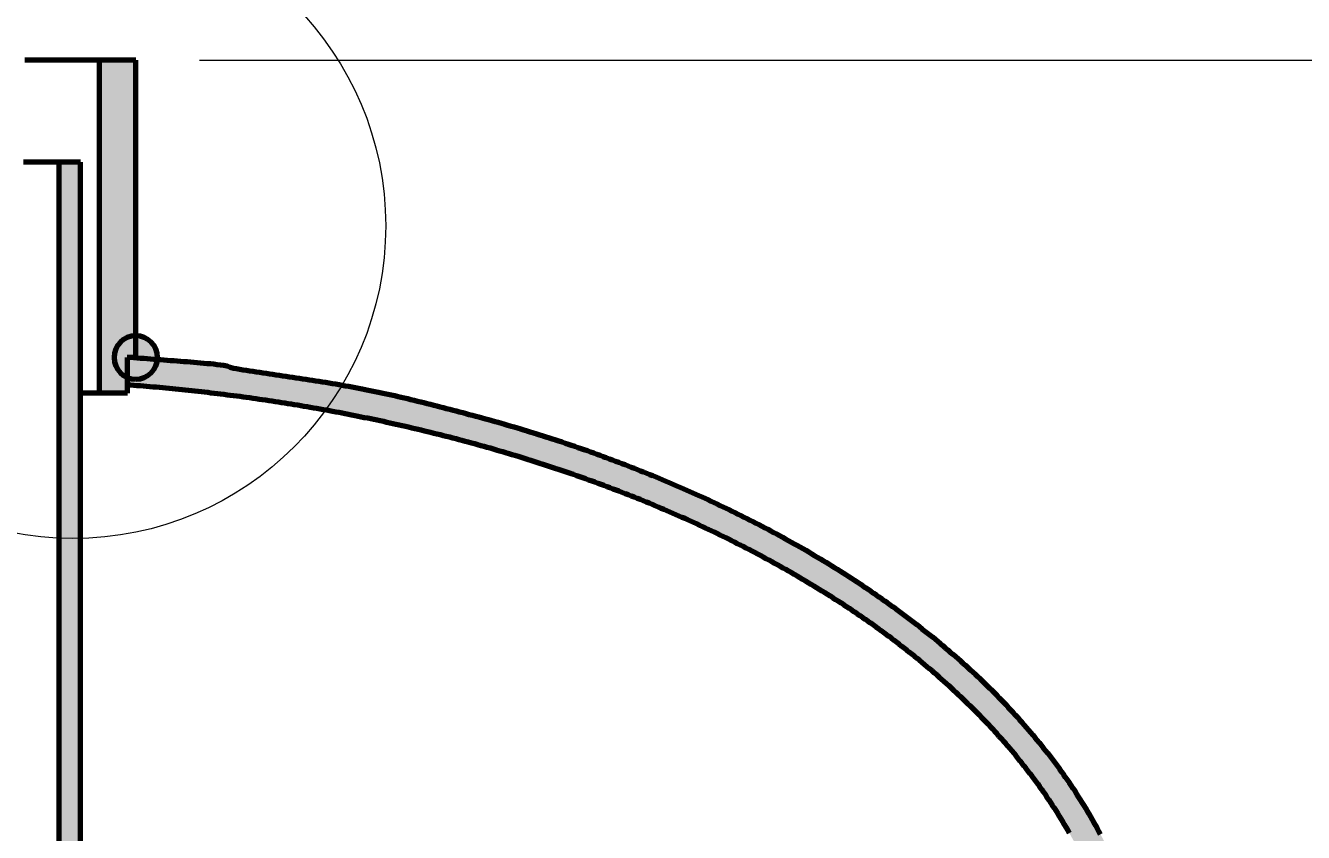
# Model space of a CAD drawing. Header units: millimetres. Extents: x 0 to 2208, y 0 to 420.
# Drawn here: x 591.11 to 621.2, y 258.94 to 277.95 of the extents above; entities that cross this region are included whole.
import ezdxf

# ---------------------------------------------------------------- set-up
doc = ezdxf.new("R2010")
doc.units = ezdxf.units.MM
for name, color, linetype, lineweight in [('01-VISIBLE', 7, 'CONTINUOUS', 70), ('04-COTA', 3, 'CONTINUOUS', 18), ('05-RAYADO', 8, 'CONTINUOUS', 18), ('08-FINA', 5, 'CONTINUOUS', 18)]:
    doc.layers.add(name, color=color, linetype=linetype, lineweight=lineweight)
doc.styles.add('ISO3098', font='isocpeur.ttf')
doc.dimstyles.new('FLAMA-IRAM', dxfattribs={"dimtxt": 3.5, "dimasz": 3.5, "dimexe": 2, "dimexo": 1.5, "dimgap": 1, "dimtad": 1, "dimdec": 1, "dimtxsty": 'ISO3098', "dimblk": 'IRAM_FLECHA', "dimblk1": 'IRAM_FLECHA', "dimblk2": 'IRAM_FLECHA', "dimcen": 2.5, "dimclrd": 256, "dimclre": 256, "dimclrt": 256, "dimazin": 3, "dimtfac": 1, "dimtmove": 0, "dimatfit": 3, "dimlwd": 18, "dimlwe": 18})

# ---------------------------------------------------------------- blocks, each defined once
blk = doc.blocks.new('IRAM_FLECHA')
blk.add_solid([(0, 0), (-1, 0.125), (-1, -0.125)])

msp = doc.modelspace()

# ---------------------------------------------------------------- hatches: boundary and pattern name
at = {"layer": '05-RAYADO'}
h = msp.add_hatch(color=7, dxfattribs=at)
h.dxf.hatch_style = 1
h.paths.add_polyline_path([(593.7, 270.135), (593.502, 270.135), (593.502, 269.294), (592.838, 269.294), (592.838, 277.135), (593.7, 277.135)])
h = msp.add_hatch(color=7, dxfattribs=at)
h.dxf.hatch_style = 1
h.paths.add_polyline_path([(591.9, 274.735), (592.4, 274.735), (592.4, 142.505), (591.9, 142.505)])
h = msp.add_hatch(color=7, dxfattribs=at)
h.dxf.hatch_style = 1
h.paths.add_polyline_path([(594.212, 270.135), (594.21, 270.095), (594.206, 270.055), (594.198, 270.016), (594.187, 269.977), (594.173, 269.939), (594.156, 269.903), (594.137, 269.868), (594.114, 269.834), (594.089, 269.803), (594.062, 269.773), (594.033, 269.746), (594.001, 269.721), (593.968, 269.699), (593.932, 269.679), (593.896, 269.662), (593.858, 269.648), (593.82, 269.637), (593.78, 269.629), (593.74, 269.625), (593.7, 269.623), (593.66, 269.625), (593.62, 269.629), (593.58, 269.637), (593.542, 269.648), (593.504, 269.662), (593.468, 269.679), (593.432, 269.699), (593.399, 269.721), (593.367, 269.746), (593.338, 269.773), (593.311, 269.803), (593.286, 269.834), (593.263, 269.868), (593.244, 269.903), (593.227, 269.939), (593.213, 269.977), (593.202, 270.016), (593.194, 270.055), (593.19, 270.095), (593.188, 270.135), (593.19, 270.175), (593.194, 270.215), (593.202, 270.255), (593.213, 270.293), (593.227, 270.331), (593.244, 270.368), (593.263, 270.403), (593.286, 270.436), (593.311, 270.468), (593.338, 270.497), (593.367, 270.524), (593.399, 270.549), (593.432, 270.572), (593.468, 270.591), (593.504, 270.608), (593.542, 270.622), (593.58, 270.633), (593.62, 270.641), (593.66, 270.646), (593.7, 270.647), (593.74, 270.646), (593.78, 270.641), (593.82, 270.633), (593.858, 270.622), (593.896, 270.608), (593.932, 270.591), (593.968, 270.572), (594.001, 270.549), (594.033, 270.524), (594.062, 270.497), (594.089, 270.468), (594.114, 270.436), (594.137, 270.403), (594.156, 270.368), (594.173, 270.331), (594.187, 270.293), (594.198, 270.255), (594.206, 270.215), (594.21, 270.175)])
h = msp.add_hatch(color=7, dxfattribs=at)
h.dxf.hatch_style = 1
h.paths.add_polyline_path([(617.01, 252.865), (617.01, 251.265), (616.37, 251.265), (616.37, 252.865), (617.01, 254.145), (617.01, 254.221), (617.009, 254.297), (617.009, 254.373), (617.008, 254.45), (617.006, 254.526), (617.004, 254.602), (617.002, 254.678), (616.998, 254.754), (616.994, 254.83), (616.989, 254.907), (616.983, 254.983), (616.976, 255.058), (616.967, 255.134), (616.957, 255.21), (616.946, 255.285), (616.933, 255.36), (616.92, 255.435), (616.906, 255.51), (616.891, 255.585), (616.877, 255.66), (616.862, 255.735), (616.846, 255.809), (616.831, 255.884), (616.815, 255.958), (616.799, 256.033), (616.782, 256.107), (616.766, 256.182), (616.748, 256.256), (616.731, 256.33), (616.713, 256.404), (616.694, 256.478), (616.675, 256.552), (616.656, 256.626), (616.636, 256.699), (616.616, 256.773), (616.595, 256.846), (616.573, 256.919), (616.55, 256.992), (616.527, 257.064), (616.504, 257.137), (616.479, 257.209), (616.454, 257.281), (616.428, 257.353), (616.402, 257.424), (616.374, 257.495), (616.347, 257.566), (616.318, 257.637), (616.289, 257.707), (616.26, 257.778), (616.229, 257.848), (616.199, 257.917), (616.167, 257.987), (616.135, 258.056), (616.103, 258.125), (616.07, 258.194), (616.037, 258.262), (616.003, 258.331), (615.969, 258.399), (615.935, 258.467), (615.9, 258.535), (615.864, 258.602), (615.829, 258.669), (615.793, 258.737), (615.756, 258.803), (615.719, 258.87), (615.682, 258.936), (615.644, 259.003), (615.606, 259.069), (615.567, 259.134), (615.528, 259.2), (615.489, 259.265), (615.449, 259.33), (615.409, 259.395), (615.368, 259.459), (615.327, 259.524), (615.285, 259.587), (615.244, 259.651), (615.201, 259.715), (615.159, 259.778), (615.116, 259.841), (615.072, 259.903), (615.028, 259.966), (614.984, 260.028), (614.94, 260.09), (614.895, 260.151), (614.849, 260.212), (614.804, 260.273), (614.758, 260.334), (614.711, 260.395), (614.665, 260.455), (614.618, 260.515), (614.57, 260.575), (614.523, 260.634), (614.475, 260.693), (614.426, 260.752), (614.378, 260.811), (614.329, 260.869), (614.279, 260.927), (614.23, 260.985), (614.18, 261.043), (614.13, 261.1), (614.079, 261.157), (614.029, 261.214), (613.978, 261.271), (613.926, 261.327), (613.875, 261.384), (613.823, 261.439), (613.771, 261.495), (613.718, 261.55), (613.666, 261.606), (613.613, 261.66), (613.56, 261.715), (613.506, 261.769), (613.453, 261.823), (613.399, 261.877), (613.345, 261.931), (613.29, 261.984), (613.236, 262.037), (613.181, 262.09), (613.125, 262.143), (613.07, 262.195), (613.015, 262.247), (612.959, 262.299), (612.903, 262.351), (612.846, 262.402), (612.79, 262.453), (612.733, 262.504), (612.676, 262.555), (612.619, 262.605), (612.562, 262.656), (612.504, 262.706), (612.446, 262.755), (612.388, 262.805), (612.33, 262.854), (612.272, 262.903), (612.213, 262.952), (612.154, 263), (612.095, 263.048), (612.036, 263.096), (611.977, 263.144), (611.917, 263.192), (611.857, 263.239), (611.798, 263.286), (611.737, 263.333), (611.677, 263.38), (611.617, 263.426), (611.556, 263.472), (611.495, 263.518), (611.434, 263.564), (611.373, 263.61), (611.312, 263.655), (611.25, 263.7), (611.189, 263.745), (611.127, 263.789), (611.065, 263.834), (611.003, 263.878), (610.941, 263.922), (610.878, 263.966), (610.816, 264.009), (610.753, 264.053), (610.69, 264.096), (610.627, 264.139), (610.564, 264.181), (610.501, 264.224), (610.437, 264.266), (610.374, 264.308), (610.31, 264.35), (610.246, 264.391), (610.182, 264.433), (610.118, 264.474), (610.054, 264.515), (609.989, 264.556), (609.925, 264.596), (609.86, 264.637), (609.795, 264.677), (609.73, 264.717), (609.665, 264.756), (609.6, 264.796), (609.535, 264.835), (609.469, 264.874), (609.404, 264.913), (609.338, 264.952), (609.273, 264.99), (609.207, 265.029), (609.141, 265.067), (609.075, 265.105), (609.008, 265.143), (608.942, 265.18), (608.876, 265.217), (608.809, 265.255), (608.742, 265.291), (608.676, 265.328), (608.609, 265.365), (608.542, 265.401), (608.475, 265.437), (608.407, 265.473), (608.34, 265.509), (608.273, 265.545), (608.205, 265.58), (608.138, 265.615), (608.07, 265.65), (608.002, 265.685), (607.934, 265.72), (607.866, 265.754), (607.798, 265.789), (607.73, 265.823), (607.662, 265.857), (607.594, 265.89), (607.525, 265.924), (607.457, 265.957), (607.388, 265.991), (607.319, 266.024), (607.25, 266.056), (607.182, 266.089), (607.113, 266.122), (607.044, 266.154), (606.975, 266.186), (606.905, 266.218), (606.836, 266.25), (606.767, 266.281), (606.697, 266.313), (606.628, 266.344), (606.558, 266.375), (606.488, 266.406), (606.419, 266.436), (606.349, 266.467), (606.279, 266.497), (606.209, 266.528), (606.139, 266.558), (606.069, 266.587), (605.999, 266.617), (605.928, 266.647), (605.858, 266.676), (605.788, 266.705), (605.717, 266.734), (605.646, 266.763), (605.576, 266.792), (605.505, 266.82), (605.434, 266.848), (605.364, 266.877), (605.293, 266.905), (605.222, 266.932), (605.151, 266.96), (605.08, 266.988), (605.009, 267.015), (604.937, 267.042), (604.866, 267.069), (604.795, 267.096), (604.723, 267.123), (604.652, 267.149), (604.58, 267.176), (604.509, 267.202), (604.437, 267.228), (604.366, 267.254), (604.294, 267.28), (604.222, 267.305), (604.15, 267.331), (604.078, 267.356), (604.006, 267.381), (603.934, 267.406), (603.862, 267.431), (603.79, 267.455), (603.718, 267.48), (603.646, 267.504), (603.573, 267.528), (603.501, 267.552), (603.429, 267.576), (603.356, 267.6), (603.284, 267.623), (603.211, 267.647), (603.139, 267.67), (603.066, 267.693), (602.993, 267.716), (602.921, 267.739), (602.848, 267.761), (602.775, 267.784), (602.702, 267.806), (602.629, 267.828), (602.556, 267.85), (602.483, 267.872), (602.41, 267.894), (602.337, 267.916), (602.264, 267.937), (602.191, 267.958), (602.117, 267.98), (602.044, 268.001), (601.971, 268.021), (601.898, 268.042), (601.824, 268.063), (601.751, 268.083), (601.677, 268.103), (601.604, 268.124), (601.53, 268.143), (601.457, 268.163), (601.383, 268.183), (601.309, 268.203), (601.236, 268.222), (601.162, 268.241), (601.088, 268.26), (601.014, 268.279), (600.94, 268.298), (600.867, 268.317), (600.793, 268.335), (600.719, 268.354), (600.645, 268.372), (600.571, 268.39), (600.497, 268.408), (600.422, 268.426), (600.348, 268.444), (600.274, 268.461), (600.2, 268.479), (600.126, 268.496), (600.051, 268.513), (599.977, 268.53), (599.903, 268.547), (599.828, 268.564), (599.754, 268.58), (599.68, 268.597), (599.605, 268.613), (599.531, 268.629), (599.456, 268.645), (599.382, 268.661), (599.307, 268.677), (599.233, 268.692), (599.158, 268.708), (599.083, 268.723), (599.009, 268.738), (598.934, 268.754), (598.859, 268.768), (598.784, 268.783), (598.71, 268.798), (598.635, 268.813), (598.56, 268.827), (598.485, 268.841), (598.41, 268.855), (598.335, 268.869), (598.26, 268.883), (598.185, 268.897), (598.11, 268.91), (598.035, 268.924), (597.96, 268.937), (597.885, 268.95), (597.81, 268.964), (597.735, 268.976), (597.66, 268.989), (597.585, 269.002), (597.51, 269.015), (597.434, 269.027), (597.359, 269.039), (597.284, 269.051), (597.209, 269.063), (597.133, 269.075), (597.058, 269.087), (596.983, 269.099), (596.907, 269.11), (596.832, 269.121), (596.757, 269.133), (596.681, 269.144), (596.606, 269.155), (596.53, 269.166), (596.455, 269.176), (596.379, 269.187), (596.304, 269.197), (596.228, 269.208), (596.153, 269.218), (596.077, 269.228), (596.002, 269.238), (595.926, 269.248), (595.851, 269.257), (595.775, 269.267), (595.699, 269.276), (595.624, 269.286), (595.548, 269.295), (595.472, 269.304), (595.397, 269.313), (595.321, 269.321), (595.245, 269.33), (595.169, 269.339), (595.094, 269.347), (595.018, 269.355), (594.942, 269.364), (594.866, 269.372), (594.791, 269.379), (594.715, 269.387), (594.639, 269.395), (594.563, 269.402), (594.487, 269.41), (594.411, 269.417), (594.335, 269.424), (594.26, 269.431), (594.184, 269.438), (594.108, 269.445), (594.032, 269.451), (593.956, 269.458), (593.88, 269.464), (593.804, 269.471), (593.728, 269.477), (593.652, 269.483), (593.576, 269.489), (593.5, 269.494), (593.5, 270.135), (593.578, 270.129), (593.657, 270.123), (593.735, 270.118), (593.814, 270.112), (593.892, 270.106), (593.971, 270.1), (594.049, 270.094), (594.128, 270.088), (594.206, 270.082), (594.285, 270.076), (594.363, 270.07), (594.442, 270.064), (594.52, 270.058), (594.599, 270.052), (594.677, 270.046), (594.755, 270.04), (594.834, 270.033), (594.912, 270.027), (594.991, 270.021), (595.069, 270.014), (595.148, 270.008), (595.226, 270.001), (595.304, 269.994), (595.383, 269.987), (595.461, 269.98), (595.54, 269.972), (595.618, 269.964), (595.696, 269.955), (595.774, 269.945), (595.85, 269.927), (595.922, 269.895), (595.999, 269.877), (596.076, 269.862), (596.154, 269.849), (596.231, 269.836), (596.309, 269.824), (596.387, 269.812), (596.465, 269.8), (596.543, 269.788), (596.62, 269.776), (596.698, 269.765), (596.776, 269.753), (596.854, 269.742), (596.932, 269.73), (597.01, 269.719), (597.087, 269.707), (597.165, 269.696), (597.243, 269.684), (597.321, 269.673), (597.399, 269.661), (597.477, 269.649), (597.554, 269.638), (597.632, 269.626), (597.71, 269.614), (597.788, 269.602), (597.866, 269.59), (597.943, 269.578), (598.021, 269.566), (598.099, 269.553), (598.177, 269.541), (598.254, 269.528), (598.332, 269.515), (598.409, 269.502), (598.487, 269.489), (598.564, 269.475), (598.642, 269.461), (598.719, 269.447), (598.797, 269.433), (598.874, 269.419), (598.952, 269.404), (599.029, 269.389), (599.106, 269.374), (599.183, 269.359), (599.26, 269.343), (599.337, 269.327), (599.414, 269.311), (599.491, 269.295), (599.568, 269.278), (599.645, 269.261), (599.722, 269.244), (599.799, 269.227), (599.876, 269.21), (599.952, 269.192), (600.029, 269.174), (600.105, 269.156), (600.182, 269.137), (600.258, 269.119), (600.335, 269.1), (600.411, 269.081), (600.488, 269.062), (600.564, 269.043), (600.64, 269.024), (600.717, 269.005), (600.793, 268.985), (600.869, 268.966), (600.945, 268.946), (601.022, 268.927), (601.098, 268.907), (601.174, 268.887), (601.25, 268.867), (601.326, 268.847), (601.402, 268.827), (601.478, 268.807), (601.554, 268.786), (601.63, 268.766), (601.706, 268.745), (601.782, 268.725), (601.858, 268.704), (601.934, 268.683), (602.01, 268.662), (602.085, 268.641), (602.161, 268.619), (602.237, 268.598), (602.313, 268.576), (602.388, 268.554), (602.464, 268.532), (602.539, 268.51), (602.615, 268.488), (602.69, 268.466), (602.766, 268.443), (602.841, 268.421), (602.916, 268.398), (602.992, 268.375), (603.067, 268.351), (603.142, 268.328), (603.217, 268.305), (603.292, 268.281), (603.367, 268.257), (603.442, 268.233), (603.517, 268.208), (603.592, 268.184), (603.666, 268.159), (603.741, 268.135), (603.816, 268.11), (603.89, 268.084), (603.965, 268.059), (604.039, 268.034), (604.114, 268.008), (604.188, 267.982), (604.262, 267.956), (604.336, 267.93), (604.41, 267.903), (604.485, 267.877), (604.559, 267.85), (604.633, 267.823), (604.706, 267.796), (604.78, 267.769), (604.854, 267.741), (604.928, 267.714), (605.001, 267.686), (605.075, 267.658), (605.148, 267.63), (605.222, 267.602), (605.295, 267.574), (605.369, 267.545), (605.442, 267.516), (605.515, 267.488), (605.588, 267.458), (605.661, 267.429), (605.734, 267.4), (605.807, 267.37), (605.88, 267.341), (605.953, 267.311), (606.026, 267.281), (606.098, 267.251), (606.171, 267.22), (606.244, 267.19), (606.316, 267.159), (606.388, 267.128), (606.461, 267.097), (606.533, 267.066), (606.605, 267.034), (606.677, 267.002), (606.749, 266.971), (606.821, 266.939), (606.893, 266.906), (606.964, 266.874), (607.036, 266.842), (607.108, 266.809), (607.179, 266.776), (607.251, 266.743), (607.322, 266.71), (607.393, 266.676), (607.464, 266.642), (607.535, 266.609), (607.606, 266.575), (607.677, 266.54), (607.748, 266.506), (607.819, 266.471), (607.889, 266.437), (607.96, 266.402), (608.03, 266.366), (608.1, 266.331), (608.171, 266.295), (608.241, 266.26), (608.311, 266.224), (608.381, 266.188), (608.45, 266.151), (608.52, 266.115), (608.59, 266.078), (608.659, 266.041), (608.728, 266.004), (608.798, 265.967), (608.867, 265.929), (608.936, 265.891), (609.005, 265.853), (609.074, 265.815), (609.143, 265.777), (609.211, 265.738), (609.28, 265.7), (609.348, 265.661), (609.416, 265.622), (609.485, 265.582), (609.553, 265.543), (609.62, 265.503), (609.688, 265.463), (609.756, 265.423), (609.824, 265.383), (609.891, 265.342), (609.958, 265.301), (610.025, 265.26), (610.092, 265.219), (610.159, 265.178), (610.226, 265.136), (610.293, 265.094), (610.359, 265.052), (610.426, 265.01), (610.492, 264.967), (610.558, 264.925), (610.624, 264.882), (610.69, 264.839), (610.756, 264.795), (610.821, 264.752), (610.887, 264.708), (610.952, 264.664), (611.017, 264.62), (611.082, 264.575), (611.147, 264.531), (611.211, 264.486), (611.276, 264.441), (611.34, 264.395), (611.404, 264.35), (611.468, 264.304), (611.532, 264.258), (611.596, 264.212), (611.659, 264.165), (611.723, 264.118), (611.786, 264.071), (611.849, 264.024), (611.911, 263.977), (611.974, 263.929), (612.037, 263.881), (612.099, 263.833), (612.161, 263.785), (612.223, 263.736), (612.285, 263.688), (612.346, 263.638), (612.408, 263.589), (612.469, 263.54), (612.53, 263.49), (612.59, 263.44), (612.651, 263.39), (612.711, 263.339), (612.772, 263.288), (612.831, 263.238), (612.891, 263.186), (612.951, 263.135), (613.01, 263.083), (613.069, 263.031), (613.128, 262.979), (613.187, 262.927), (613.245, 262.874), (613.304, 262.821), (613.362, 262.768), (613.419, 262.714), (613.477, 262.661), (613.534, 262.607), (613.591, 262.553), (613.648, 262.498), (613.705, 262.443), (613.761, 262.388), (613.817, 262.333), (613.873, 262.278), (613.928, 262.222), (613.984, 262.166), (614.039, 262.11), (614.094, 262.053), (614.148, 261.997), (614.202, 261.94), (614.256, 261.882), (614.31, 261.825), (614.364, 261.767), (614.417, 261.709), (614.47, 261.651), (614.522, 261.592), (614.574, 261.533), (614.626, 261.474), (614.678, 261.415), (614.73, 261.355), (614.781, 261.296), (614.831, 261.235), (614.882, 261.175), (614.932, 261.114), (614.982, 261.054), (615.031, 260.992), (615.081, 260.931), (615.129, 260.869), (615.178, 260.807), (615.226, 260.745), (615.274, 260.683), (615.321, 260.62), (615.369, 260.557), (615.415, 260.494), (615.462, 260.43), (615.508, 260.366), (615.554, 260.302), (615.599, 260.238), (615.644, 260.173), (615.688, 260.108), (615.733, 260.043), (615.776, 259.978), (615.82, 259.912), (615.863, 259.846), (615.905, 259.78), (615.948, 259.714), (615.989, 259.647), (616.031, 259.58), (616.072, 259.513), (616.112, 259.445), (616.153, 259.378), (616.192, 259.31), (616.231, 259.242), (616.27, 259.173), (616.309, 259.105), (616.347, 259.036), (616.384, 258.966), (616.421, 258.897), (616.458, 258.827), (616.494, 258.757), (616.53, 258.687), (616.565, 258.617), (616.599, 258.546), (616.634, 258.475), (616.667, 258.404), (616.701, 258.333), (616.733, 258.261), (616.766, 258.189), (616.797, 258.117), (616.828, 258.045), (616.859, 257.973), (616.889, 257.9), (616.919, 257.827), (616.948, 257.754), (616.977, 257.681), (617.005, 257.607), (617.032, 257.533), (617.059, 257.46), (617.086, 257.385), (617.111, 257.311), (617.137, 257.237), (617.161, 257.162), (617.186, 257.087), (617.209, 257.012), (617.232, 256.937), (617.255, 256.861), (617.276, 256.786), (617.298, 256.71), (617.318, 256.634), (617.338, 256.558), (617.358, 256.482), (617.377, 256.405), (617.395, 256.329), (617.413, 256.252), (617.43, 256.175), (617.446, 256.098), (617.462, 256.021), (617.477, 255.944), (617.492, 255.866), (617.506, 255.789), (617.519, 255.711), (617.532, 255.634), (617.544, 255.556), (617.555, 255.478), (617.566, 255.4), (617.576, 255.322), (617.586, 255.244), (617.595, 255.166), (617.603, 255.088), (617.61, 255.009), (617.617, 254.931), (617.623, 254.852), (617.629, 254.774), (617.634, 254.695), (617.638, 254.617), (617.642, 254.538), (617.645, 254.46), (617.647, 254.381), (617.649, 254.302), (617.65, 254.224), (617.65, 254.145)])

# ---------------------------------------------------------------- linework, layer by layer
at = {"layer": '01-VISIBLE'}
for p, q in [((593.7, 277.135), (592.838, 277.135)), ((592.838, 277.135), (592.838, 269.294)), ((593.7, 270.135), (593.7, 277.135)), ((592.4, 274.735), (591.9, 274.735)), ((591.9, 142.505), (591.9, 274.735)), ((592.4, 142.505), (592.4, 274.735)), ((593.5, 270.135), (593.5, 269.494)), ((593.502, 269.294), (593.502, 270.135)), ((593.7, 270.135), (593.502, 270.135)), ((593.502, 269.294), (592.838, 269.294))]:
    msp.add_line(p, q, dxfattribs=at)
for points in [[(592.838, 277.135), (592.777, 277.135), (592.717, 277.135), (592.656, 277.135), (592.596, 277.135), (592.536, 277.135), (592.475, 277.135), (592.415, 277.135), (592.355, 277.135), (592.294, 277.135), (592.234, 277.135), (592.173, 277.135), (592.113, 277.135), (592.053, 277.135), (591.992, 277.135), (591.932, 277.135), (591.872, 277.135), (591.811, 277.135), (591.751, 277.135), (591.69, 277.135), (591.63, 277.135), (591.57, 277.135), (591.509, 277.135), (591.449, 277.135), (591.389, 277.135), (591.328, 277.135), (591.268, 277.135), (591.207, 277.135), (591.147, 277.135), (591.087, 277.135)], [(591.9, 274.735), (591.84, 274.735), (591.779, 274.735), (591.719, 274.735), (591.659, 274.735), (591.598, 274.735), (591.538, 274.735), (591.478, 274.735), (591.417, 274.735), (591.357, 274.735), (591.297, 274.735), (591.237, 274.735), (591.176, 274.735), (591.116, 274.735), (591.056, 274.735)], [(616.421, 258.897), (616.384, 258.966), (616.347, 259.036), (616.309, 259.105), (616.27, 259.173), (616.231, 259.242), (616.192, 259.31), (616.153, 259.378), (616.112, 259.445), (616.072, 259.513), (616.031, 259.58), (615.989, 259.647), (615.948, 259.714), (615.905, 259.78), (615.863, 259.846), (615.82, 259.912), (615.776, 259.978), (615.733, 260.043), (615.688, 260.108), (615.644, 260.173), (615.599, 260.238), (615.554, 260.302), (615.508, 260.366), (615.462, 260.43), (615.415, 260.494), (615.369, 260.557), (615.321, 260.62), (615.274, 260.683), (615.226, 260.745), (615.178, 260.807), (615.129, 260.869), (615.081, 260.931), (615.031, 260.992), (614.982, 261.054), (614.932, 261.114), (614.882, 261.175), (614.831, 261.235), (614.781, 261.296), (614.73, 261.355), (614.678, 261.415), (614.626, 261.474), (614.574, 261.533), (614.522, 261.592), (614.47, 261.651), (614.417, 261.709), (614.364, 261.767), (614.31, 261.825), (614.256, 261.882), (614.202, 261.94), (614.148, 261.997), (614.094, 262.053), (614.039, 262.11), (613.984, 262.166), (613.928, 262.222), (613.873, 262.278), (613.817, 262.333), (613.761, 262.388), (613.705, 262.443), (613.648, 262.498), (613.591, 262.553), (613.534, 262.607), (613.477, 262.661), (613.419, 262.714), (613.362, 262.768), (613.304, 262.821), (613.245, 262.874), (613.187, 262.927), (613.128, 262.979), (613.069, 263.031), (613.01, 263.083), (612.951, 263.135), (612.891, 263.186), (612.831, 263.238), (612.772, 263.288), (612.711, 263.339), (612.651, 263.39), (612.59, 263.44), (612.53, 263.49), (612.469, 263.54), (612.408, 263.589), (612.346, 263.638), (612.285, 263.688), (612.223, 263.736), (612.161, 263.785), (612.099, 263.833), (612.037, 263.881), (611.974, 263.929), (611.911, 263.977), (611.849, 264.024), (611.786, 264.071), (611.723, 264.118), (611.659, 264.165), (611.596, 264.212), (611.532, 264.258), (611.468, 264.304), (611.404, 264.35), (611.34, 264.395), (611.276, 264.441), (611.211, 264.486), (611.147, 264.531), (611.082, 264.575), (611.017, 264.62), (610.952, 264.664), (610.887, 264.708), (610.821, 264.752), (610.756, 264.795), (610.69, 264.839), (610.624, 264.882), (610.558, 264.925), (610.492, 264.967), (610.426, 265.01), (610.359, 265.052), (610.293, 265.094), (610.226, 265.136), (610.159, 265.178), (610.092, 265.219), (610.025, 265.26), (609.958, 265.301), (609.891, 265.342), (609.824, 265.383), (609.756, 265.423), (609.688, 265.463), (609.62, 265.503), (609.553, 265.543), (609.485, 265.582), (609.416, 265.622), (609.348, 265.661), (609.28, 265.7), (609.211, 265.738), (609.143, 265.777), (609.074, 265.815), (609.005, 265.853), (608.936, 265.891), (608.867, 265.929), (608.798, 265.967), (608.728, 266.004), (608.659, 266.041), (608.59, 266.078), (608.52, 266.115), (608.45, 266.151), (608.381, 266.188), (608.311, 266.224), (608.241, 266.26), (608.171, 266.295), (608.1, 266.331), (608.03, 266.366), (607.96, 266.402), (607.889, 266.437), (607.819, 266.471), (607.748, 266.506), (607.677, 266.54), (607.606, 266.575), (607.535, 266.609), (607.464, 266.642), (607.393, 266.676), (607.322, 266.71), (607.251, 266.743), (607.179, 266.776), (607.108, 266.809), (607.036, 266.842), (606.964, 266.874), (606.893, 266.906), (606.821, 266.939), (606.749, 266.971), (606.677, 267.002), (606.605, 267.034), (606.533, 267.066), (606.461, 267.097), (606.388, 267.128), (606.316, 267.159), (606.244, 267.19), (606.171, 267.22), (606.098, 267.251), (606.026, 267.281), (605.953, 267.311), (605.88, 267.341), (605.807, 267.37), (605.734, 267.4), (605.661, 267.429), (605.588, 267.458), (605.515, 267.488), (605.442, 267.516), (605.369, 267.545), (605.295, 267.574), (605.222, 267.602), (605.148, 267.63), (605.075, 267.658), (605.001, 267.686), (604.928, 267.714), (604.854, 267.741), (604.78, 267.769), (604.706, 267.796), (604.633, 267.823), (604.559, 267.85), (604.485, 267.877), (604.41, 267.903), (604.336, 267.93), (604.262, 267.956), (604.188, 267.982), (604.114, 268.008), (604.039, 268.034), (603.965, 268.059), (603.89, 268.084), (603.816, 268.11), (603.741, 268.135), (603.666, 268.159), (603.592, 268.184), (603.517, 268.208), (603.442, 268.233), (603.367, 268.257), (603.292, 268.281), (603.217, 268.305), (603.142, 268.328), (603.067, 268.351), (602.992, 268.375), (602.916, 268.398), (602.841, 268.421), (602.766, 268.443), (602.69, 268.466), (602.615, 268.488), (602.539, 268.51), (602.464, 268.532), (602.388, 268.554), (602.313, 268.576), (602.237, 268.598), (602.161, 268.619), (602.085, 268.641), (602.01, 268.662), (601.934, 268.683), (601.858, 268.704), (601.782, 268.725), (601.706, 268.745), (601.63, 268.766), (601.554, 268.786), (601.478, 268.807), (601.402, 268.827), (601.326, 268.847), (601.25, 268.867), (601.174, 268.887), (601.098, 268.907), (601.022, 268.927), (600.945, 268.946), (600.869, 268.966), (600.793, 268.985), (600.717, 269.005), (600.64, 269.024), (600.564, 269.043), (600.488, 269.062), (600.411, 269.081), (600.335, 269.1), (600.258, 269.119), (600.182, 269.137), (600.105, 269.156), (600.029, 269.174), (599.952, 269.192), (599.876, 269.21), (599.799, 269.227), (599.722, 269.244), (599.645, 269.261), (599.568, 269.278), (599.491, 269.295), (599.414, 269.311), (599.337, 269.327), (599.26, 269.343), (599.183, 269.359), (599.106, 269.374), (599.029, 269.389), (598.952, 269.404), (598.874, 269.419), (598.797, 269.433), (598.719, 269.447), (598.642, 269.461), (598.564, 269.475), (598.487, 269.489), (598.409, 269.502), (598.332, 269.515), (598.254, 269.528), (598.177, 269.541), (598.099, 269.553), (598.021, 269.566), (597.943, 269.578), (597.866, 269.59), (597.788, 269.602), (597.71, 269.614), (597.632, 269.626), (597.554, 269.638), (597.477, 269.649), (597.399, 269.661), (597.321, 269.673), (597.243, 269.684), (597.165, 269.696), (597.087, 269.707), (597.01, 269.719), (596.932, 269.73), (596.854, 269.742), (596.776, 269.753), (596.698, 269.765), (596.62, 269.776), (596.543, 269.788), (596.465, 269.8), (596.387, 269.812), (596.309, 269.824), (596.231, 269.836), (596.154, 269.849), (596.076, 269.862), (595.999, 269.877), (595.922, 269.895), (595.85, 269.927), (595.774, 269.945), (595.696, 269.955), (595.618, 269.964), (595.54, 269.972), (595.461, 269.98), (595.383, 269.987), (595.304, 269.994), (595.226, 270.001), (595.148, 270.008), (595.069, 270.014), (594.991, 270.021), (594.912, 270.027), (594.834, 270.033), (594.755, 270.04), (594.677, 270.046), (594.599, 270.052), (594.52, 270.058), (594.442, 270.064), (594.363, 270.07), (594.285, 270.076), (594.206, 270.082), (594.128, 270.088), (594.049, 270.094), (593.971, 270.1), (593.892, 270.106), (593.814, 270.112), (593.735, 270.118), (593.657, 270.123), (593.578, 270.129), (593.5, 270.135)], [(593.5, 269.494), (593.576, 269.489), (593.652, 269.483), (593.728, 269.477), (593.804, 269.471), (593.88, 269.464), (593.956, 269.458), (594.032, 269.451), (594.108, 269.445), (594.184, 269.438), (594.26, 269.431), (594.335, 269.424), (594.411, 269.417), (594.487, 269.41), (594.563, 269.402), (594.639, 269.395), (594.715, 269.387), (594.791, 269.379), (594.866, 269.372), (594.942, 269.364), (595.018, 269.355), (595.094, 269.347), (595.169, 269.339), (595.245, 269.33), (595.321, 269.321), (595.397, 269.313), (595.472, 269.304), (595.548, 269.295), (595.624, 269.286), (595.699, 269.276), (595.775, 269.267), (595.851, 269.257), (595.926, 269.248), (596.002, 269.238), (596.077, 269.228), (596.153, 269.218), (596.228, 269.208), (596.304, 269.197), (596.379, 269.187), (596.455, 269.176), (596.53, 269.166), (596.606, 269.155), (596.681, 269.144), (596.757, 269.133), (596.832, 269.121), (596.907, 269.11), (596.983, 269.099), (597.058, 269.087), (597.133, 269.075), (597.209, 269.063), (597.284, 269.051), (597.359, 269.039), (597.434, 269.027), (597.51, 269.015), (597.585, 269.002), (597.66, 268.989), (597.735, 268.976), (597.81, 268.964), (597.885, 268.95), (597.96, 268.937), (598.035, 268.924), (598.11, 268.91), (598.185, 268.897), (598.26, 268.883), (598.335, 268.869), (598.41, 268.855), (598.485, 268.841), (598.56, 268.827), (598.635, 268.813), (598.71, 268.798), (598.784, 268.783), (598.859, 268.768), (598.934, 268.754), (599.009, 268.738), (599.083, 268.723), (599.158, 268.708), (599.233, 268.692), (599.307, 268.677), (599.382, 268.661), (599.456, 268.645), (599.531, 268.629), (599.605, 268.613), (599.68, 268.597), (599.754, 268.58), (599.828, 268.564), (599.903, 268.547), (599.977, 268.53), (600.051, 268.513), (600.126, 268.496), (600.2, 268.479), (600.274, 268.461), (600.348, 268.444), (600.422, 268.426), (600.497, 268.408), (600.571, 268.39), (600.645, 268.372), (600.719, 268.354), (600.793, 268.335), (600.867, 268.317), (600.94, 268.298), (601.014, 268.279), (601.088, 268.26), (601.162, 268.241), (601.236, 268.222), (601.309, 268.203), (601.383, 268.183), (601.457, 268.163), (601.53, 268.143), (601.604, 268.124), (601.677, 268.103), (601.751, 268.083), (601.824, 268.063), (601.898, 268.042), (601.971, 268.021), (602.044, 268.001), (602.117, 267.98), (602.191, 267.958), (602.264, 267.937), (602.337, 267.916), (602.41, 267.894), (602.483, 267.872), (602.556, 267.85), (602.629, 267.828), (602.702, 267.806), (602.775, 267.784), (602.848, 267.761), (602.921, 267.739), (602.993, 267.716), (603.066, 267.693), (603.139, 267.67), (603.211, 267.647), (603.284, 267.623), (603.356, 267.6), (603.429, 267.576), (603.501, 267.552), (603.573, 267.528), (603.646, 267.504), (603.718, 267.48), (603.79, 267.455), (603.862, 267.431), (603.934, 267.406), (604.006, 267.381), (604.078, 267.356), (604.15, 267.331), (604.222, 267.305), (604.294, 267.28), (604.366, 267.254), (604.437, 267.228), (604.509, 267.202), (604.58, 267.176), (604.652, 267.149), (604.723, 267.123), (604.795, 267.096), (604.866, 267.069), (604.937, 267.042), (605.009, 267.015), (605.08, 266.988), (605.151, 266.96), (605.222, 266.932), (605.293, 266.905), (605.364, 266.877), (605.434, 266.848), (605.505, 266.82), (605.576, 266.792), (605.646, 266.763), (605.717, 266.734), (605.788, 266.705), (605.858, 266.676), (605.928, 266.647), (605.999, 266.617), (606.069, 266.587), (606.139, 266.558), (606.209, 266.528), (606.279, 266.497), (606.349, 266.467), (606.419, 266.436), (606.488, 266.406), (606.558, 266.375), (606.628, 266.344), (606.697, 266.313), (606.767, 266.281), (606.836, 266.25), (606.905, 266.218), (606.975, 266.186), (607.044, 266.154), (607.113, 266.122), (607.182, 266.089), (607.25, 266.056), (607.319, 266.024), (607.388, 265.991), (607.457, 265.957), (607.525, 265.924), (607.594, 265.89), (607.662, 265.857), (607.73, 265.823), (607.798, 265.789), (607.866, 265.754), (607.934, 265.72), (608.002, 265.685), (608.07, 265.65), (608.138, 265.615), (608.205, 265.58), (608.273, 265.545), (608.34, 265.509), (608.407, 265.473), (608.475, 265.437), (608.542, 265.401), (608.609, 265.365), (608.676, 265.328), (608.742, 265.291), (608.809, 265.255), (608.876, 265.217), (608.942, 265.18), (609.008, 265.143), (609.075, 265.105), (609.141, 265.067), (609.207, 265.029), (609.273, 264.99), (609.338, 264.952), (609.404, 264.913), (609.469, 264.874), (609.535, 264.835), (609.6, 264.796), (609.665, 264.756), (609.73, 264.717), (609.795, 264.677), (609.86, 264.637), (609.925, 264.596), (609.989, 264.556), (610.054, 264.515), (610.118, 264.474), (610.182, 264.433), (610.246, 264.391), (610.31, 264.35), (610.374, 264.308), (610.437, 264.266), (610.501, 264.224), (610.564, 264.181), (610.627, 264.139), (610.69, 264.096), (610.753, 264.053), (610.816, 264.009), (610.878, 263.966), (610.941, 263.922), (611.003, 263.878), (611.065, 263.834), (611.127, 263.789), (611.189, 263.745), (611.25, 263.7), (611.312, 263.655), (611.373, 263.61), (611.434, 263.564), (611.495, 263.518), (611.556, 263.472), (611.617, 263.426), (611.677, 263.38), (611.737, 263.333), (611.798, 263.286), (611.857, 263.239), (611.917, 263.192), (611.977, 263.144), (612.036, 263.096), (612.095, 263.048), (612.154, 263), (612.213, 262.952), (612.272, 262.903), (612.33, 262.854), (612.388, 262.805), (612.446, 262.755), (612.504, 262.706), (612.562, 262.656), (612.619, 262.605), (612.676, 262.555), (612.733, 262.504), (612.79, 262.453), (612.846, 262.402), (612.903, 262.351), (612.959, 262.299), (613.015, 262.247), (613.07, 262.195), (613.125, 262.143), (613.181, 262.09), (613.236, 262.037), (613.29, 261.984), (613.345, 261.931), (613.399, 261.877), (613.453, 261.823), (613.506, 261.769), (613.56, 261.715), (613.613, 261.66), (613.666, 261.606), (613.718, 261.55), (613.771, 261.495), (613.823, 261.439), (613.875, 261.384), (613.926, 261.327), (613.978, 261.271), (614.029, 261.214), (614.079, 261.157), (614.13, 261.1), (614.18, 261.043), (614.23, 260.985), (614.279, 260.927), (614.329, 260.869), (614.378, 260.811), (614.426, 260.752), (614.475, 260.693), (614.523, 260.634), (614.57, 260.575), (614.618, 260.515), (614.665, 260.455), (614.711, 260.395), (614.758, 260.334), (614.804, 260.273), (614.849, 260.212), (614.895, 260.151), (614.94, 260.09), (614.984, 260.028), (615.028, 259.966), (615.072, 259.903), (615.116, 259.841), (615.159, 259.778), (615.201, 259.715), (615.244, 259.651), (615.285, 259.587), (615.327, 259.524), (615.368, 259.459), (615.409, 259.395), (615.449, 259.33), (615.489, 259.265), (615.528, 259.2), (615.567, 259.134), (615.606, 259.069), (615.644, 259.003), (615.682, 258.936)], [(592.838, 269.294), (592.775, 269.294), (592.713, 269.294), (592.65, 269.294), (592.588, 269.294), (592.525, 269.294), (592.463, 269.294), (592.4, 269.294)]]:
    msp.add_lwpolyline(points, dxfattribs=at)
for start, end in [(90, -90), (0, 90), (-90, 0)]:
    msp.add_arc((593.7, 270.135), 0.512, start, end, dxfattribs=at)
at = {"layer": '08-FINA'}
msp.add_circle((592.22, 273.235), 7.367, dxfattribs=at)

# ---------------------------------------------------------------- dimensions: what is measured, and where the dimension line sits
at = {"layer": '04-COTA'}
msp.add_linear_dim(base=(586.3, 282.135), p1=(586.3, 277.135), p2=(593.7, 277.135), dimstyle='FLAMA-IRAM', override={"dimlfac": 5, "dimpost": '%%c<>'}, dxfattribs=at).render()
for base, p1 in [((639.65, 136.8648), (617.65, 136.8648)), ((628.65, 252.8648), (617.65, 252.8648))]:
    msp.add_linear_dim(base=base, p1=p1, p2=(593.7, 277.1352), angle=90, dimstyle='FLAMA-IRAM', override={"dimlfac": 5}, dxfattribs=at).render()

doc.saveas('drawing.dxf')
